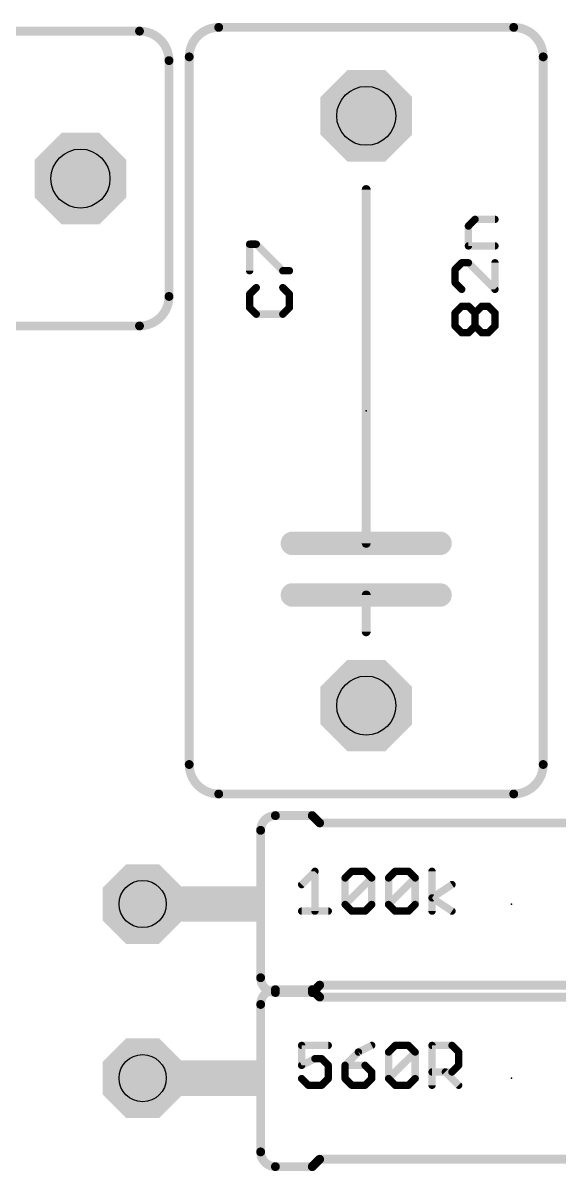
# Model space of a CAD drawing. Extents: x 0 to 135, y -25 to 72.
# Drawn here: x 78.59 to 87.82, y 10.9 to 30.68 of the extents above; entities that cross this region are included whole.
import ezdxf

# ---------------------------------------------------------------- set-up
doc = ezdxf.new("R2010")
doc.units = 0
for name, color, linetype in [('17', 82, 'CONTINUOUS'), ('21', 253, 'CONTINUOUS'), ('23', 7, 'CONTINUOUS'), ('25', 253, 'CONTINUOUS'), ('27', 253, 'CONTINUOUS'), ('29', 253, 'CONTINUOUS'), ('44', 253, 'CONTINUOUS'), ('51', 253, 'CONTINUOUS')]:
    doc.layers.add(name, color=color, linetype=linetype)

# ---------------------------------------------------------------- blocks, each defined once
blk = doc.blocks.new('OCTAGONP')
at = {"const_width": 0.5}
blk.add_lwpolyline([(-0.25, -0.1036), (-0.25, 0.1036), (-0.1036, 0.25), (0.1036, 0.25), (0.25, 0.1036), (0.25, -0.1036), (0.1036, -0.25), (-0.1036, -0.25), (-0.25, -0.1036), (-0.25, 0.1036)], dxfattribs=at)
blk = doc.blocks.new('RECT')
blk.add_solid([(-0.5, -0.5), (0.5, -0.5), (-0.5, 0.5), (0.5, 0.5)])

msp = doc.modelspace()

# ---------------------------------------------------------------- linework, layer by layer
at = {"layer": '21'}
for points, const_width in [([(81.96, 30.604, 0.4142), (81.452, 30.096)], 0.1524), ([(81.96, 30.6421, 1), (81.96, 30.5659)], 0.0762), ([(81.96, 30.5659, 1), (81.96, 30.6421)], 0.0762), ([(87.548, 30.096, 0.4142), (87.04, 30.604)], 0.1524), ([(87.04, 30.6421, 1), (87.04, 30.5659)], 0.0762), ([(87.04, 30.5659, 1), (87.04, 30.6421)], 0.0762), ([(81.104, 30.032, 0.4142), (80.596, 30.54)], 0.1524), ([(80.596, 30.5781, 1), (80.596, 30.5019)], 0.0762), ([(80.596, 30.5019, 1), (80.596, 30.5781)], 0.0762), ([(81.1421, 30.032, 1), (81.0659, 30.032)], 0.0762), ([(81.0659, 30.032, 1), (81.1421, 30.032)], 0.0762), ([(81.4901, 30.096, 1), (81.4139, 30.096)], 0.0762), ([(81.4139, 30.096, 1), (81.4901, 30.096)], 0.0762), ([(87.5861, 30.096, 1), (87.5099, 30.096)], 0.0762), ([(87.5099, 30.096, 1), (87.5861, 30.096)], 0.0762), ([(84.5381, 27.81, 1), (84.4619, 27.81)], 0.0762), ([(80.596, 25.46, 0.4142), (81.104, 25.968)], 0.1524), ([(81.1421, 25.968, 1), (81.0659, 25.968)], 0.0762), ([(81.0659, 25.968, 1), (81.1421, 25.968)], 0.0762), ([(80.596, 25.4981, 1), (80.596, 25.4219)], 0.0762), ([(80.596, 25.4219, 1), (80.596, 25.4981)], 0.0762), ([(83.23, 21.8156, 1), (83.23, 21.6124)], 0.2032), ([(84.5, 21.8156, 1), (84.5, 21.6124)], 0.2032), ([(84.5, 21.6124, 1), (84.5, 21.8156)], 0.2032), ([(85.77, 21.6124, 1), (85.77, 21.8156)], 0.2032), ([(84.4619, 21.714, 1), (84.5381, 21.714)], 0.0762), ([(83.23, 20.9266, 1), (83.23, 20.7234)], 0.2032), ([(84.5, 20.9266, 1), (84.5, 20.7234)], 0.2032), ([(84.5, 20.7234, 1), (84.5, 20.9266)], 0.2032), ([(85.77, 20.7234, 1), (85.77, 20.9266)], 0.2032), ([(84.5381, 20.825, 1), (84.4619, 20.825)], 0.0762), ([(84.4619, 20.19, 1), (84.5381, 20.19)], 0.0762), ([(81.452, 17.904, 0.4142), (81.96, 17.396)], 0.1524), ([(81.4901, 17.904, 1), (81.4139, 17.904)], 0.0762), ([(81.4139, 17.904, 1), (81.4901, 17.904)], 0.0762), ([(87.04, 17.396, 0.4142), (87.548, 17.904)], 0.1524), ([(87.5861, 17.904, 1), (87.5099, 17.904)], 0.0762), ([(87.5099, 17.904, 1), (87.5861, 17.904)], 0.0762), ([(81.96, 17.4341, 1), (81.96, 17.3579)], 0.0762), ([(81.96, 17.3579, 1), (81.96, 17.4341)], 0.0762), ([(87.04, 17.4341, 1), (87.04, 17.3579)], 0.0762), ([(87.04, 17.3579, 1), (87.04, 17.4341)], 0.0762), ([(82.936, 17.024, 0.4142), (82.682, 16.77)], 0.1524), ([(82.936, 17.0621, 1), (82.936, 16.9859)], 0.0762), ([(82.936, 16.9859, 1), (82.936, 17.0621)], 0.0762), ([(83.5979, 17.0509, 1), (83.5441, 16.9971)], 0.0762), ([(83.571, 16.9859, 1), (83.571, 17.0621)], 0.0762), ([(82.7201, 16.77, 1), (82.6439, 16.77)], 0.0762), ([(83.698, 16.9351, 1), (83.698, 16.8589)], 0.0762), ([(83.6711, 16.8701, 1), (83.7249, 16.9239)], 0.0762), ([(82.6439, 16.77, 1), (82.7201, 16.77)], 0.0762), ([(82.682, 14.23, 0.4142), (82.936, 13.976)], 0.1524), ([(82.7201, 14.23, 1), (82.6439, 14.23)], 0.0762), ([(82.6439, 14.23, 1), (82.7201, 14.23)], 0.0762), ([(82.936, 14.024, 0.4142), (82.682, 13.77)], 0.1524), ([(82.936, 14.0621, 1), (82.936, 13.9859)], 0.0762), ([(82.936, 14.0141, 1), (82.936, 13.9379)], 0.0762), ([(82.936, 13.9859, 1), (82.936, 14.0621)], 0.0762), ([(82.936, 13.9379, 1), (82.936, 14.0141)], 0.0762), ([(83.5979, 14.0509, 1), (83.5441, 13.9971)], 0.0762), ([(83.571, 13.9859, 1), (83.571, 14.0621)], 0.0762), ([(83.571, 13.9379, 1), (83.571, 14.0141)], 0.0762), ([(83.698, 14.1411, 1), (83.698, 14.0649)], 0.0762), ([(83.7249, 14.0761, 1), (83.6711, 14.1299)], 0.0762), ([(83.5441, 14.0029, 1), (83.5979, 13.9491)], 0.0762), ([(83.698, 13.9351, 1), (83.698, 13.8589)], 0.0762), ([(83.6711, 13.8701, 1), (83.7249, 13.9239)], 0.0762), ([(82.7201, 13.77, 1), (82.6439, 13.77)], 0.0762), ([(82.6439, 13.77, 1), (82.7201, 13.77)], 0.0762), ([(82.682, 11.23, 0.4142), (82.936, 10.976)], 0.1524), ([(82.7201, 11.23, 1), (82.6439, 11.23)], 0.0762), ([(82.6439, 11.23, 1), (82.7201, 11.23)], 0.0762), ([(83.698, 11.1411, 1), (83.698, 11.0649)], 0.0762), ([(83.7249, 11.0761, 1), (83.6711, 11.1299)], 0.0762), ([(82.936, 11.0141, 1), (82.936, 10.9379)], 0.0762), ([(82.936, 10.9379, 1), (82.936, 11.0141)], 0.0762), ([(83.5441, 11.0029, 1), (83.5979, 10.9491)], 0.0762), ([(83.571, 10.9379, 1), (83.571, 11.0141)], 0.0762)]:
    msp.add_lwpolyline(points, format="xyb", dxfattribs=dict(at, const_width=const_width))
for points, const_width in [([(81.96, 30.604), (87.04, 30.604)], 0.1524), ([(68.404, 30.54), (80.596, 30.54)], 0.1524), ([(81.104, 30.032), (81.104, 25.968)], 0.1524), ([(81.452, 17.904), (81.452, 30.096)], 0.1524), ([(87.548, 30.096), (87.548, 17.904)], 0.1524), ([(84.5, 27.81), (84.5, 21.714)], 0.1524), ([(80.596, 25.46), (68.404, 25.46)], 0.1524), ([(83.23, 21.714), (84.5, 21.714)], 0.4064), ([(84.5, 21.714), (85.77, 21.714)], 0.4064), ([(83.23, 20.825), (84.5, 20.825)], 0.4064), ([(84.5, 20.825), (85.77, 20.825)], 0.4064), ([(84.5, 20.19), (84.5, 20.825)], 0.1524), ([(87.04, 17.396), (81.96, 17.396)], 0.1524), ([(82.936, 17.024), (83.571, 17.024)], 0.1524), ([(83.698, 16.897), (83.571, 17.024)], 0.1524), ([(82.682, 16.77), (82.682, 14.23)], 0.1524), ([(83.698, 16.897), (90.302, 16.897)], 0.1524), ([(82.936, 14.024), (83.571, 14.024)], 0.1524), ([(82.936, 13.976), (83.571, 13.976)], 0.1524), ([(83.698, 14.103), (83.571, 13.976)], 0.1524), ([(83.698, 13.897), (83.571, 14.024)], 0.1524), ([(83.698, 14.103), (90.302, 14.103)], 0.1524), ([(83.698, 13.897), (90.302, 13.897)], 0.1524), ([(82.682, 13.77), (82.682, 11.23)], 0.1524), ([(83.698, 11.103), (83.571, 10.976)], 0.1524), ([(83.698, 11.103), (90.302, 11.103)], 0.1524), ([(82.936, 10.976), (83.571, 10.976)], 0.1524)]:
    msp.add_lwpolyline(points, dxfattribs=dict(at, const_width=const_width))
at = {"layer": '23'}
for p in [(84.5, 24), (87, 15.5), (87, 12.5)]:
    msp.add_point(p, dxfattribs=at)
at = {"layer": '25', "const_width": 0.127}
for points in [[(82.4919, 26.4111), (82.4919, 26.8687)], [(82.4919, 26.8687), (82.6063, 26.8687)], [(82.6063, 26.8687), (83.0639, 26.4111)], [(83.0639, 26.4111), (83.1783, 26.4111)], [(82.6063, 26.1203), (82.4919, 26.0059)], [(83.1783, 26.0059), (83.0639, 26.1203)], [(82.4919, 26.0059), (82.4919, 25.7771)], [(83.1783, 25.7771), (83.1783, 26.0059)], [(82.4919, 25.7771), (82.6063, 25.6627)], [(82.6063, 25.6627), (83.0639, 25.6627)], [(83.0639, 25.6627), (83.1783, 25.7771)]]:
    msp.add_lwpolyline(points, dxfattribs=at)
at = {"layer": '25', "const_width": 0.0635}
for points in [[(82.5237, 26.8687, 1), (82.4602, 26.8687)], [(82.4919, 26.9004, 1), (82.4919, 26.8369)], [(82.6288, 26.8911, 1), (82.5839, 26.8462)], [(82.6063, 26.8369, 1), (82.6063, 26.9004)], [(82.4602, 26.4111, 1), (82.5237, 26.4111)], [(83.0639, 26.4428, 1), (83.0639, 26.3793)], [(83.0415, 26.3886, 1), (83.0864, 26.4335)], [(83.1783, 26.3793, 1), (83.1783, 26.4428)], [(82.6288, 26.0978, 1), (82.5839, 26.1427)], [(83.0864, 26.1427, 1), (83.0415, 26.0978)], [(82.5237, 26.0059, 1), (82.4602, 26.0059)], [(82.4695, 26.0283, 1), (82.5144, 25.9834)], [(83.2101, 26.0059, 1), (83.1466, 26.0059)], [(83.1558, 25.9834, 1), (83.2008, 26.0283)], [(82.4602, 25.7771, 1), (82.5237, 25.7771)], [(82.5144, 25.7995, 1), (82.4695, 25.7546)], [(82.6063, 25.6944, 1), (82.6063, 25.6309)], [(82.5839, 25.6402, 1), (82.6288, 25.6851)], [(83.0415, 25.6851, 1), (83.0864, 25.6402)], [(83.0639, 25.6309, 1), (83.0639, 25.6944)], [(83.1466, 25.7771, 1), (83.2101, 25.7771)], [(83.2008, 25.7546, 1), (83.1558, 25.7995)]]:
    msp.add_lwpolyline(points, format="xyb", dxfattribs=at)
at = {"layer": '27', "const_width": 0.127}
for points in [[(86.2597, 27.1823), (86.3741, 27.2967)], [(86.3741, 27.2967), (86.7173, 27.2967)], [(86.2597, 26.8391), (86.2597, 27.1823)], [(86.7173, 26.8391), (86.2597, 26.8391)], [(86.1453, 26.5483), (86.0309, 26.4339)], [(86.2597, 26.5483), (86.1453, 26.5483)], [(86.7173, 26.0907), (86.2597, 26.5483)], [(86.7173, 26.5483), (86.7173, 26.0907)], [(86.0309, 26.4339), (86.0309, 26.2051)], [(86.0309, 26.2051), (86.1453, 26.0907)], [(86.0309, 25.6854), (86.1453, 25.7998)], [(86.0309, 25.4566), (86.0309, 25.6854)], [(86.1453, 25.7998), (86.2597, 25.7998)], [(86.2597, 25.7998), (86.3741, 25.6854)], [(86.3741, 25.6854), (86.4885, 25.7998)], [(86.3741, 25.4566), (86.3741, 25.6854)], [(86.4885, 25.7998), (86.6029, 25.7998)], [(86.6029, 25.7998), (86.7173, 25.6854)], [(86.7173, 25.6854), (86.7173, 25.4566)], [(86.1453, 25.3423), (86.0309, 25.4566)], [(86.3741, 25.4566), (86.2597, 25.3423)], [(86.4885, 25.3423), (86.3741, 25.4566)], [(86.7173, 25.4566), (86.6029, 25.3423)], [(86.2597, 25.3423), (86.1453, 25.3423)], [(86.6029, 25.3423), (86.4885, 25.3423)], [(83.3885, 15.8353), (83.6173, 16.0641)], [(83.6173, 16.0641), (83.6173, 15.3777)], [(84.1369, 15.9497), (84.2513, 16.0641)], [(84.2513, 16.0641), (84.4801, 16.0641)], [(84.4801, 16.0641), (84.5945, 15.9497)], [(84.8853, 15.9497), (84.9997, 16.0641)], [(84.9997, 16.0641), (85.2285, 16.0641)], [(85.2285, 16.0641), (85.3429, 15.9497)], [(85.6337, 15.3777), (85.6337, 16.0641)], [(84.1369, 15.4921), (84.1369, 15.9497)], [(84.1369, 15.4921), (84.5945, 15.9497)], [(84.5945, 15.9497), (84.5945, 15.4921)], [(84.8853, 15.4921), (84.8853, 15.9497)], [(84.8853, 15.4921), (85.3429, 15.9497)], [(85.3429, 15.9497), (85.3429, 15.4921)], [(85.6337, 15.6065), (85.9769, 15.8353)], [(85.9769, 15.3777), (85.6337, 15.6065)], [(83.3885, 15.3777), (83.8461, 15.3777)], [(84.2513, 15.3777), (84.1369, 15.4921)], [(84.4801, 15.3777), (84.2513, 15.3777)], [(84.5945, 15.4921), (84.4801, 15.3777)], [(84.9997, 15.3777), (84.8853, 15.4921)], [(85.2285, 15.3777), (84.9997, 15.3777)], [(85.3429, 15.4921), (85.2285, 15.3777)], [(83.8461, 13.0641), (83.3885, 13.0641)], [(83.3885, 13.0641), (83.3885, 12.7209)], [(84.5945, 13.0641), (84.3657, 12.9497)], [(84.8853, 12.9497), (84.9997, 13.0641)], [(84.9997, 13.0641), (85.2285, 13.0641)], [(85.2285, 13.0641), (85.3429, 12.9497)], [(85.6337, 12.3777), (85.6337, 13.0641)], [(85.6337, 13.0641), (85.9769, 13.0641)], [(85.9769, 13.0641), (86.0913, 12.9497)], [(83.3885, 12.7209), (83.6173, 12.8353)], [(83.6173, 12.8353), (83.7317, 12.8353)], [(83.7317, 12.8353), (83.8461, 12.7209)], [(84.3657, 12.9497), (84.1369, 12.7209)], [(84.8853, 12.4921), (84.8853, 12.9497)], [(84.8853, 12.4921), (85.3429, 12.9497)], [(85.3429, 12.9497), (85.3429, 12.4921)], [(86.0913, 12.9497), (86.0913, 12.7209)], [(83.8461, 12.7209), (83.8461, 12.4921)], [(84.1369, 12.7209), (84.1369, 12.4921)], [(84.4801, 12.7209), (84.1369, 12.7209)], [(84.5945, 12.6065), (84.4801, 12.7209)], [(84.5945, 12.4921), (84.5945, 12.6065)], [(85.9769, 12.6065), (85.6337, 12.6065)], [(85.8625, 12.6065), (86.0913, 12.3777)], [(86.0913, 12.7209), (85.9769, 12.6065)], [(83.5029, 12.3777), (83.3885, 12.4921)], [(83.8461, 12.4921), (83.7317, 12.3777)], [(84.1369, 12.4921), (84.2513, 12.3777)], [(84.4801, 12.3777), (84.5945, 12.4921)], [(84.9997, 12.3777), (84.8853, 12.4921)], [(85.3429, 12.4921), (85.2285, 12.3777)], [(83.7317, 12.3777), (83.5029, 12.3777)], [(84.2513, 12.3777), (84.4801, 12.3777)], [(85.2285, 12.3777), (84.9997, 12.3777)]]:
    msp.add_lwpolyline(points, dxfattribs=at)
at = {"layer": '27', "const_width": 0.0635}
for points in [[(86.3741, 27.3284, 1), (86.3741, 27.2649)], [(86.3966, 27.2742, 1), (86.3517, 27.3191)], [(86.7173, 27.2649, 1), (86.7173, 27.3284)], [(86.2915, 27.1823, 1), (86.228, 27.1823)], [(86.2373, 27.2047, 1), (86.2822, 27.1598)], [(86.2597, 26.8708, 1), (86.2597, 26.8073)], [(86.7173, 26.8073, 1), (86.7173, 26.8708)], [(86.228, 26.8391, 1), (86.2915, 26.8391)], [(86.1453, 26.58, 1), (86.1453, 26.5165)], [(86.1678, 26.5258, 1), (86.1229, 26.5707)], [(86.2822, 26.5707, 1), (86.2373, 26.5258)], [(86.2597, 26.5165, 1), (86.2597, 26.58)], [(86.7491, 26.5483, 1), (86.6856, 26.5483)], [(86.0627, 26.4339, 1), (85.9992, 26.4339)], [(86.0085, 26.4563, 1), (86.0534, 26.4114)], [(85.9992, 26.2051, 1), (86.0627, 26.2051)], [(86.0534, 26.2275, 1), (86.0085, 26.1826)], [(86.1229, 26.0682, 1), (86.1678, 26.1131)], [(86.6856, 26.0907, 1), (86.7491, 26.0907)], [(86.6948, 26.0682, 1), (86.7398, 26.1131)], [(86.0627, 25.6854, 1), (85.9992, 25.6854)], [(86.0085, 25.7079, 1), (86.0534, 25.663)], [(86.1453, 25.8316, 1), (86.1453, 25.7681)], [(86.1678, 25.7774, 1), (86.1229, 25.8223)], [(86.2822, 25.8223, 1), (86.2373, 25.7774)], [(86.2597, 25.7681, 1), (86.2597, 25.8316)], [(86.4059, 25.6854, 1), (86.3424, 25.6854)], [(86.3517, 25.7079, 1), (86.3966, 25.663)], [(86.3517, 25.663, 1), (86.3966, 25.7079)], [(86.4885, 25.8316, 1), (86.4885, 25.7681)], [(86.511, 25.7774, 1), (86.4661, 25.8223)], [(86.6254, 25.8223, 1), (86.5805, 25.7774)], [(86.6029, 25.7681, 1), (86.6029, 25.8316)], [(86.7491, 25.6854, 1), (86.6856, 25.6854)], [(86.6948, 25.663, 1), (86.7398, 25.7079)], [(86.0534, 25.4791, 1), (86.0085, 25.4342)], [(86.3966, 25.4791, 1), (86.3517, 25.4342)], [(86.3966, 25.4342, 1), (86.3517, 25.4791)], [(86.7398, 25.4342, 1), (86.6948, 25.4791)], [(85.9992, 25.4566, 1), (86.0627, 25.4566)], [(86.1453, 25.374, 1), (86.1453, 25.3105)], [(86.1229, 25.3198, 1), (86.1678, 25.3647)], [(86.2373, 25.3647, 1), (86.2822, 25.3198)], [(86.2597, 25.3105, 1), (86.2597, 25.374)], [(86.3424, 25.4566, 1), (86.4059, 25.4566)], [(86.4885, 25.374, 1), (86.4885, 25.3105)], [(86.4661, 25.3198, 1), (86.511, 25.3647)], [(86.5805, 25.3647, 1), (86.6254, 25.3198)], [(86.6029, 25.3105, 1), (86.6029, 25.374)], [(86.6856, 25.4566, 1), (86.7491, 25.4566)], [(83.649, 16.0641, 1), (83.5855, 16.0641)], [(83.6397, 16.0416, 1), (83.5948, 16.0865)], [(84.2513, 16.0958, 1), (84.2513, 16.0323)], [(84.2738, 16.0416, 1), (84.2289, 16.0865)], [(84.5026, 16.0865, 1), (84.4577, 16.0416)], [(84.4801, 16.0323, 1), (84.4801, 16.0958)], [(84.9997, 16.0958, 1), (84.9997, 16.0323)], [(85.0222, 16.0416, 1), (84.9773, 16.0865)], [(85.251, 16.0865, 1), (85.2061, 16.0416)], [(85.2285, 16.0323, 1), (85.2285, 16.0958)], [(85.6655, 16.0641, 1), (85.602, 16.0641)], [(83.366, 15.8577, 1), (83.411, 15.8128)], [(84.1687, 15.9497, 1), (84.1052, 15.9497)], [(84.1145, 15.9721, 1), (84.1594, 15.9272)], [(84.6263, 15.9497, 1), (84.5628, 15.9497)], [(84.617, 15.9272, 1), (84.5721, 15.9721)], [(84.5721, 15.9272, 1), (84.617, 15.9721)], [(84.9171, 15.9497, 1), (84.8536, 15.9497)], [(84.8629, 15.9721, 1), (84.9078, 15.9272)], [(85.3747, 15.9497, 1), (85.3112, 15.9497)], [(85.3654, 15.9272, 1), (85.3205, 15.9721)], [(85.3205, 15.9272, 1), (85.3654, 15.9721)], [(85.9945, 15.8089, 1), (85.9593, 15.8617)], [(85.6514, 15.6329, 1), (85.6161, 15.5801)], [(85.6161, 15.6329, 1), (85.6514, 15.5801)], [(83.3885, 15.4095, 1), (83.3885, 15.346)], [(83.8461, 15.346, 1), (83.8461, 15.4095)], [(84.1052, 15.4921, 1), (84.1687, 15.4921)], [(84.1594, 15.5145, 1), (84.1145, 15.4696)], [(84.1145, 15.5145, 1), (84.1594, 15.4696)], [(84.2513, 15.4095, 1), (84.2513, 15.346)], [(84.2289, 15.3552, 1), (84.2738, 15.4002)], [(84.4577, 15.4002, 1), (84.5026, 15.3552)], [(84.4801, 15.346, 1), (84.4801, 15.4095)], [(84.5628, 15.4921, 1), (84.6263, 15.4921)], [(84.617, 15.4696, 1), (84.5721, 15.5145)], [(84.8536, 15.4921, 1), (84.9171, 15.4921)], [(84.9078, 15.5145, 1), (84.8629, 15.4696)], [(84.8629, 15.5145, 1), (84.9078, 15.4696)], [(84.9997, 15.4095, 1), (84.9997, 15.346)], [(84.9773, 15.3552, 1), (85.0222, 15.4002)], [(85.2061, 15.4002, 1), (85.251, 15.3552)], [(85.2285, 15.346, 1), (85.2285, 15.4095)], [(85.3112, 15.4921, 1), (85.3747, 15.4921)], [(85.3654, 15.4696, 1), (85.3205, 15.5145)], [(85.9593, 15.3513, 1), (85.9945, 15.4041)], [(83.5855, 15.3777, 1), (83.649, 15.3777)], [(85.602, 15.3777, 1), (85.6655, 15.3777)], [(83.3885, 13.0958, 1), (83.3885, 13.0323)], [(83.4203, 13.0641, 1), (83.3568, 13.0641)], [(83.8461, 13.0323, 1), (83.8461, 13.0958)], [(84.6087, 13.0357, 1), (84.5803, 13.0925)], [(84.9997, 13.0958, 1), (84.9997, 13.0323)], [(85.0222, 13.0416, 1), (84.9773, 13.0865)], [(85.251, 13.0865, 1), (85.2061, 13.0416)], [(85.2285, 13.0323, 1), (85.2285, 13.0958)], [(85.6337, 13.0958, 1), (85.6337, 13.0323)], [(85.6655, 13.0641, 1), (85.602, 13.0641)], [(85.9994, 13.0865, 1), (85.9545, 13.0416)], [(85.9769, 13.0323, 1), (85.9769, 13.0958)], [(83.6173, 12.867, 1), (83.6173, 12.8035)], [(83.6315, 12.8069, 1), (83.6031, 12.8637)], [(83.7541, 12.8577, 1), (83.7092, 12.8128)], [(83.7317, 12.8035, 1), (83.7317, 12.867)], [(84.3515, 12.9781, 1), (84.3799, 12.9213)], [(84.3882, 12.9272, 1), (84.3433, 12.9721)], [(84.9171, 12.9497, 1), (84.8536, 12.9497)], [(84.8629, 12.9721, 1), (84.9078, 12.9272)], [(85.3747, 12.9497, 1), (85.3112, 12.9497)], [(85.3654, 12.9272, 1), (85.3205, 12.9721)], [(85.3205, 12.9272, 1), (85.3654, 12.9721)], [(86.1231, 12.9497, 1), (86.0596, 12.9497)], [(86.0689, 12.9272, 1), (86.1138, 12.9721)], [(83.3743, 12.7493, 1), (83.4027, 12.6925)], [(83.3568, 12.7209, 1), (83.4203, 12.7209)], [(83.8778, 12.7209, 1), (83.8143, 12.7209)], [(83.8236, 12.6984, 1), (83.8685, 12.7433)], [(84.1687, 12.7209, 1), (84.1052, 12.7209)], [(84.1369, 12.7526, 1), (84.1369, 12.6891)], [(84.1145, 12.7433, 1), (84.1594, 12.6984)], [(84.5026, 12.7433, 1), (84.4577, 12.6984)], [(84.4801, 12.6891, 1), (84.4801, 12.7526)], [(84.6263, 12.6065, 1), (84.5628, 12.6065)], [(84.5721, 12.584, 1), (84.617, 12.6289)], [(85.6337, 12.6382, 1), (85.6337, 12.5747)], [(85.885, 12.6289, 1), (85.8401, 12.584)], [(85.9545, 12.6289, 1), (85.9994, 12.584)], [(85.9769, 12.5747, 1), (85.9769, 12.6382)], [(86.0596, 12.7209, 1), (86.1231, 12.7209)], [(86.1138, 12.6984, 1), (86.0689, 12.7433)], [(83.411, 12.5145, 1), (83.366, 12.4696)], [(83.8143, 12.4921, 1), (83.8778, 12.4921)], [(83.8685, 12.4696, 1), (83.8236, 12.5145)], [(84.1052, 12.4921, 1), (84.1687, 12.4921)], [(84.1594, 12.5145, 1), (84.1145, 12.4696)], [(84.5628, 12.4921, 1), (84.6263, 12.4921)], [(84.617, 12.4696, 1), (84.5721, 12.5145)], [(84.8536, 12.4921, 1), (84.9171, 12.4921)], [(84.9078, 12.5145, 1), (84.8629, 12.4696)], [(84.8629, 12.5145, 1), (84.9078, 12.4696)], [(85.3112, 12.4921, 1), (85.3747, 12.4921)], [(85.3654, 12.4696, 1), (85.3205, 12.5145)], [(83.5029, 12.4095, 1), (83.5029, 12.346)], [(83.4804, 12.3552, 1), (83.5253, 12.4002)], [(83.7092, 12.4002, 1), (83.7541, 12.3552)], [(83.7317, 12.346, 1), (83.7317, 12.4095)], [(84.2513, 12.4095, 1), (84.2513, 12.346)], [(84.2289, 12.3552, 1), (84.2738, 12.4002)], [(84.4577, 12.4002, 1), (84.5026, 12.3552)], [(84.4801, 12.346, 1), (84.4801, 12.4095)], [(84.9997, 12.4095, 1), (84.9997, 12.346)], [(84.9773, 12.3552, 1), (85.0222, 12.4002)], [(85.2061, 12.4002, 1), (85.251, 12.3552)], [(85.2285, 12.346, 1), (85.2285, 12.4095)], [(85.602, 12.3777, 1), (85.6655, 12.3777)], [(86.0689, 12.3552, 1), (86.1138, 12.4002)]]:
    msp.add_lwpolyline(points, format="xyb", dxfattribs=at)
at = {"layer": '44'}
for centre, radius in [((84.5, 29.08), 0.508), ((79.58, 28), 0.508), ((84.5, 18.92), 0.508), ((80.65, 15.5), 0.4064), ((80.65, 12.5), 0.4064)]:
    msp.add_circle(centre, radius, dxfattribs=at)
at = {"layer": '51', "const_width": 0.6096}
for points in [[(80.65, 15.5), (81.92, 15.5)], [(80.65, 12.5), (81.92, 12.5)]]:
    msp.add_lwpolyline(points, dxfattribs=at)
at = {"layer": '51', "const_width": 0.3048}
for points in [[(80.65, 15.6524, 1), (80.65, 15.3476)], [(81.92, 15.3476, 1), (81.92, 15.6524)], [(80.65, 12.6524, 1), (80.65, 12.3476)], [(81.92, 12.3476, 1), (81.92, 12.6524)]]:
    msp.add_lwpolyline(points, format="xyb", dxfattribs=at)

# ---------------------------------------------------------------- block references
at = {"layer": '17'}
for p, xscale, yscale, rotation in [((84.5, 29.08), 1.4224, 1.4224, 90), ((84.5, 18.92), 1.4224, 1.4224, 90), ((80.65, 15.5), 1.2192, 1.2192, 180), ((80.65, 12.5), 1.2192, 1.2192, 180)]:
    msp.add_blockref('OCTAGONP', p, dxfattribs=dict(at, xscale=xscale, yscale=yscale, rotation=rotation))
at = {"layer": '17', "xscale": 1.4224, "yscale": 1.4224}
msp.add_blockref('OCTAGONP', (79.58, 28), dxfattribs=at)
at = {"layer": '21', "xscale": 0.8636, "yscale": 0.6096, "rotation": 180}
for p in [(82.2502, 15.5), (82.2502, 12.5)]:
    msp.add_blockref('RECT', p, dxfattribs=at)
at = {"layer": '29'}
for p, xscale, yscale, rotation in [((84.5, 29.08), 1.5748, 1.5748, 90), ((84.5, 18.92), 1.5748, 1.5748, 90), ((80.65, 15.5), 1.3716, 1.3716, 180), ((80.65, 12.5), 1.3716, 1.3716, 180)]:
    msp.add_blockref('OCTAGONP', p, dxfattribs=dict(at, xscale=xscale, yscale=yscale, rotation=rotation))
at = {"layer": '29', "xscale": 1.5748, "yscale": 1.5748}
msp.add_blockref('OCTAGONP', (79.58, 28), dxfattribs=at)

doc.saveas('drawing.dxf')
